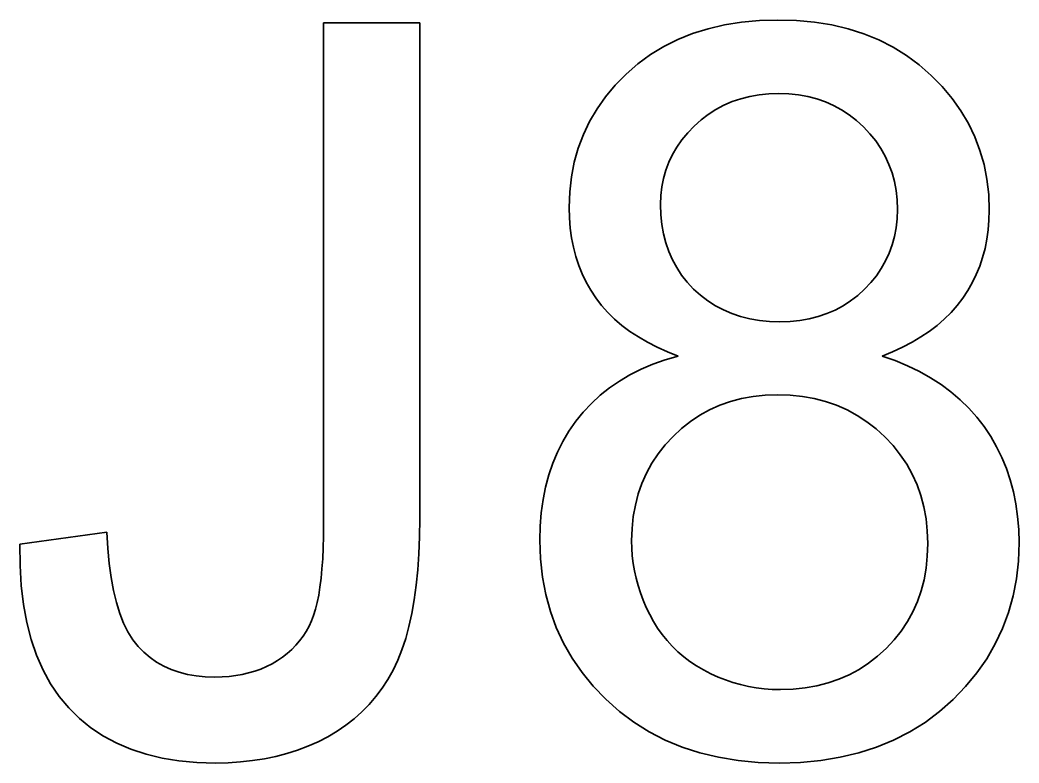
# Model space of a CAD drawing. Extents: x 23 to 417, y 3 to 294.
# Drawn here: x 140.858 to 143.262, y 143.856 to 145.643 of the extents above; entities that cross this region are included whole.
import ezdxf

# ---------------------------------------------------------------- set-up
doc = ezdxf.new("R2010")
doc.units = 0
doc.layers.get('0').update_dxf_attribs({"lineweight": 13})

# ---------------------------------------------------------------- blocks, each defined once
blk = doc.blocks.new('BLOCK3494')
at = {"color": 7, "lineweight": 35, "ltscale": 0.002079}
blk.add_line((44.5586, 40.1876), (44.6407, 40.2006), dxfattribs=at)
at = {"color": 7, "lineweight": 35, "ltscale": 0.002153}
blk.add_line((44.6407, 40.2006), (44.7264, 40.2084), dxfattribs=at)
at = {"color": 7, "lineweight": 35, "ltscale": 0.002236}
blk.add_line((44.7264, 40.2084), (44.8158, 40.211), dxfattribs=at)
at = {"color": 7, "lineweight": 35, "ltscale": 0.002248}
for p, q in [((44.8158, 40.211), (44.9057, 40.2083)), ((44.4406, 36.6861), (44.3551, 36.7137))]:
    blk.add_line(p, q, dxfattribs=at)
at = {"color": 7, "lineweight": 35, "ltscale": 0.002167}
blk.add_line((44.9057, 40.2083), (44.992, 40.2003), dxfattribs=at)
at = {"color": 7, "lineweight": 35, "ltscale": 0.002095}
for p, q in [((44.992, 40.2003), (45.0748, 40.187)), ((43.8731, 37.0725), (43.8254, 37.1415))]:
    blk.add_line(p, q, dxfattribs=at)
at = {"color": 7, "lineweight": 35, "ltscale": 0.060283}
blk.add_line((42.6289, 37.7853), (42.6289, 40.1966), dxfattribs=at)
at = {"color": 7, "lineweight": 35, "ltscale": 0.011579}
blk.add_line((42.6289, 40.1966), (43.0921, 40.1966), dxfattribs=at)
at = {"color": 7, "lineweight": 35, "ltscale": 0.059627}
blk.add_line((43.0921, 40.1966), (43.0921, 37.8116), dxfattribs=at)
at = {"color": 7, "lineweight": 35, "ltscale": 0.001961}
blk.add_line((44.4052, 40.1459), (44.4801, 40.1693), dxfattribs=at)
at = {"color": 7, "lineweight": 35, "ltscale": 0.002015}
blk.add_line((44.4801, 40.1693), (44.5586, 40.1876), dxfattribs=at)
at = {"color": 7, "lineweight": 35, "ltscale": 0.002032}
blk.add_line((45.0748, 40.187), (45.1539, 40.1684), dxfattribs=at)
at = {"color": 7, "lineweight": 35, "ltscale": 0.001982}
blk.add_line((45.1539, 40.1684), (45.2295, 40.1444), dxfattribs=at)
at = {"color": 7, "lineweight": 35, "ltscale": 0.00189}
blk.add_line((44.2663, 40.0835), (44.3339, 40.1173), dxfattribs=at)
at = {"color": 7, "lineweight": 35, "ltscale": 0.001919}
blk.add_line((44.3339, 40.1173), (44.4052, 40.1459), dxfattribs=at)
at = {"color": 7, "lineweight": 35, "ltscale": 0.001943}
blk.add_line((45.2295, 40.1444), (45.3014, 40.1151), dxfattribs=at)
at = {"color": 7, "lineweight": 35, "ltscale": 0.001917}
for p, q in [((45.3014, 40.1151), (45.3699, 40.0805)), ((45.4959, 39.9954), (45.5536, 39.9448))]:
    blk.add_line(p, q, dxfattribs=at)
at = {"color": 7, "lineweight": 35, "ltscale": 0.001874}
blk.add_line((44.2024, 40.0444), (44.2663, 40.0835), dxfattribs=at)
at = {"color": 7, "lineweight": 35, "ltscale": 0.001903}
for p, q in [((45.3699, 40.0805), (45.4347, 40.0406)), ((45.4347, 40.0406), (45.4959, 39.9954))]:
    blk.add_line(p, q, dxfattribs=at)
at = {"color": 7, "lineweight": 35, "ltscale": 0.001871}
blk.add_line((44.142, 40.0002), (44.2024, 40.0444), dxfattribs=at)
at = {"color": 7, "lineweight": 35, "ltscale": 0.001881}
for p, q in [((44.0853, 39.9507), (44.142, 40.0002)), ((43.8107, 39.3085), (43.8135, 39.3837))]:
    blk.add_line(p, q, dxfattribs=at)
at = {"color": 7, "lineweight": 35, "ltscale": 0.001864}
blk.add_line((44.0331, 39.8975), (44.0853, 39.9507), dxfattribs=at)
at = {"color": 7, "lineweight": 35, "ltscale": 0.0019}
blk.add_line((45.5536, 39.9448), (45.6066, 39.8904), dxfattribs=at)
at = {"color": 7, "lineweight": 35, "ltscale": 0.001817}
blk.add_line((43.9864, 39.8418), (44.0331, 39.8975), dxfattribs=at)
at = {"color": 7, "lineweight": 35, "ltscale": 0.001849}
blk.add_line((45.6066, 39.8904), (45.6541, 39.8337), dxfattribs=at)
at = {"color": 7, "lineweight": 35, "ltscale": 0.001781}
blk.add_line((43.9453, 39.7836), (43.9864, 39.8418), dxfattribs=at)
at = {"color": 7, "lineweight": 35, "ltscale": 0.001089}
for p, q in [((44.5956, 39.8182), (44.5556, 39.8009)), ((45.3111, 39.593), (45.2866, 39.629))]:
    blk.add_line(p, q, dxfattribs=at)
at = {"color": 7, "lineweight": 35, "ltscale": 0.0011}
blk.add_line((44.6373, 39.8324), (44.5956, 39.8182), dxfattribs=at)
at = {"color": 7, "lineweight": 35, "ltscale": 0.001117}
for p, q in [((44.6806, 39.8434), (44.6373, 39.8324)), ((45.3896, 39.2543), (45.3912, 39.299)), ((43.9668, 38.8385), (43.9396, 38.874))]:
    blk.add_line(p, q, dxfattribs=at)
at = {"color": 7, "lineweight": 35, "ltscale": 0.001142}
for p, q in [((44.7256, 39.8513), (44.6806, 39.8434)), ((43.843, 39.0734), (43.8314, 39.1175))]:
    blk.add_line(p, q, dxfattribs=at)
at = {"color": 7, "lineweight": 35, "ltscale": 0.001173}
blk.add_line((44.7723, 39.8561), (44.7256, 39.8513), dxfattribs=at)
at = {"color": 7, "lineweight": 35, "ltscale": 0.001209}
for p, q in [((44.8206, 39.8576), (44.7723, 39.8561)), ((45.5443, 38.7132), (45.5042, 38.6862))]:
    blk.add_line(p, q, dxfattribs=at)
at = {"color": 7, "lineweight": 35, "ltscale": 0.001199}
blk.add_line((44.8685, 39.856), (44.8206, 39.8576), dxfattribs=at)
at = {"color": 7, "lineweight": 35, "ltscale": 0.001164}
for p, q in [((44.9148, 39.8512), (44.8685, 39.856)), ((45.3912, 39.299), (45.3896, 39.3455))]:
    blk.add_line(p, q, dxfattribs=at)
at = {"color": 7, "lineweight": 35, "ltscale": 0.001136}
blk.add_line((44.9595, 39.8431), (44.9148, 39.8512), dxfattribs=at)
at = {"color": 7, "lineweight": 35, "ltscale": 0.001114}
for p, q in [((45.0026, 39.8319), (44.9595, 39.8431)), ((44.4124, 39.7001), (44.3815, 39.6679)), ((43.8739, 38.9893), (43.8571, 39.0306))]:
    blk.add_line(p, q, dxfattribs=at)
at = {"color": 7, "lineweight": 35, "ltscale": 0.001099}
for p, q in [((45.0441, 39.8173), (45.0026, 39.8319)), ((45.1591, 39.7545), (45.1224, 39.7787)), ((45.2324, 38.9158), (45.2626, 38.9478)), ((45.7294, 38.9095), (45.7052, 38.8728)), ((44.4429, 38.887), (44.4778, 38.8603))]:
    blk.add_line(p, q, dxfattribs=at)
at = {"color": 7, "lineweight": 35, "ltscale": 0.001092}
for p, q in [((45.084, 39.7996), (45.0441, 39.8173)), ((45.1224, 39.7787), (45.084, 39.7996))]:
    blk.add_line(p, q, dxfattribs=at)
at = {"color": 7, "lineweight": 35, "ltscale": 0.00181}
for p, q in [((45.6541, 39.8337), (45.696, 39.7746)), ((41.403, 36.902), (41.3566, 36.9576))]:
    blk.add_line(p, q, dxfattribs=at)
at = {"color": 7, "lineweight": 35, "ltscale": 0.001758}
blk.add_line((43.9096, 39.7231), (43.9453, 39.7836), dxfattribs=at)
at = {"color": 7, "lineweight": 35, "ltscale": 0.00109}
blk.add_line((44.5173, 39.7804), (44.4806, 39.7568), dxfattribs=at)
at = {"color": 7, "lineweight": 35, "ltscale": 0.001087}
blk.add_line((44.5556, 39.8009), (44.5173, 39.7804), dxfattribs=at)
at = {"color": 7, "lineweight": 35, "ltscale": 0.001782}
blk.add_line((45.696, 39.7746), (45.7323, 39.7133), dxfattribs=at)
at = {"color": 7, "lineweight": 35, "ltscale": 0.001747}
blk.add_line((43.8794, 39.6601), (43.9096, 39.7231), dxfattribs=at)
at = {"color": 7, "lineweight": 35, "ltscale": 0.001119}
for p, q in [((44.4457, 39.73), (44.4124, 39.7001)), ((44.9663, 38.7735), (45.0097, 38.7844))]:
    blk.add_line(p, q, dxfattribs=at)
at = {"color": 7, "lineweight": 35, "ltscale": 0.001102}
blk.add_line((44.4806, 39.7568), (44.4457, 39.73), dxfattribs=at)
at = {"color": 7, "lineweight": 35, "ltscale": 0.001113}
for p, q in [((45.1942, 39.7271), (45.1591, 39.7545)), ((45.8124, 39.1119), (45.801, 39.0689)), ((44.41, 38.917), (44.4429, 38.887))]:
    blk.add_line(p, q, dxfattribs=at)
at = {"color": 7, "lineweight": 35, "ltscale": 0.001135}
blk.add_line((45.2277, 39.6965), (45.1942, 39.7271), dxfattribs=at)
at = {"color": 7, "lineweight": 35, "ltscale": 0.001133}
for p, q in [((45.2588, 39.6635), (45.2277, 39.6965)), ((45.6488, 38.804), (45.6166, 38.7721))]:
    blk.add_line(p, q, dxfattribs=at)
at = {"color": 7, "lineweight": 35, "ltscale": 0.001767}
for p, q in [((45.7323, 39.7133), (45.7631, 39.6496)), ((43.0751, 37.4919), (43.0655, 37.4218))]:
    blk.add_line(p, q, dxfattribs=at)
at = {"color": 7, "lineweight": 35, "ltscale": 0.001749}
blk.add_line((43.8547, 39.5946), (43.8794, 39.6601), dxfattribs=at)
at = {"color": 7, "lineweight": 35, "ltscale": 0.001058}
blk.add_line((44.3539, 39.6345), (44.3296, 39.5999), dxfattribs=at)
at = {"color": 7, "lineweight": 35, "ltscale": 0.001083}
for p, q in [((44.3815, 39.6679), (44.3539, 39.6345)), ((44.3284, 39.0197), (44.3524, 38.9836))]:
    blk.add_line(p, q, dxfattribs=at)
at = {"color": 7, "lineweight": 35, "ltscale": 0.001108}
for p, q in [((45.2866, 39.629), (45.2588, 39.6635)), ((43.8932, 38.9494), (43.8739, 38.9893)), ((45.7052, 38.8728), (45.6783, 38.8376))]:
    blk.add_line(p, q, dxfattribs=at)
at = {"color": 7, "lineweight": 35, "ltscale": 0.001765}
blk.add_line((45.7631, 39.6496), (45.7882, 39.5837), dxfattribs=at)
at = {"color": 7, "lineweight": 35, "ltscale": 0.001764}
blk.add_line((43.8354, 39.5268), (43.8547, 39.5946), dxfattribs=at)
at = {"color": 7, "lineweight": 35, "ltscale": 0.00104}
blk.add_line((44.3296, 39.5999), (44.3085, 39.5641), dxfattribs=at)
at = {"color": 7, "lineweight": 35, "ltscale": 0.001078}
for p, q in [((45.3323, 39.5555), (45.3111, 39.593)), ((45.0911, 38.8157), (45.1291, 38.836))]:
    blk.add_line(p, q, dxfattribs=at)
at = {"color": 7, "lineweight": 35, "ltscale": 0.001776}
blk.add_line((45.7882, 39.5837), (45.8077, 39.5154), dxfattribs=at)
at = {"color": 7, "lineweight": 35, "ltscale": 0.001791}
blk.add_line((43.8217, 39.4564), (43.8354, 39.5268), dxfattribs=at)
at = {"color": 7, "lineweight": 35, "ltscale": 0.001026}
blk.add_line((44.2906, 39.527), (44.276, 39.4886), dxfattribs=at)
at = {"color": 7, "lineweight": 35, "ltscale": 0.001029}
blk.add_line((44.3085, 39.5641), (44.2906, 39.527), dxfattribs=at)
at = {"color": 7, "lineweight": 35, "ltscale": 0.001073}
for p, q in [((45.3503, 39.5165), (45.3323, 39.5555)), ((45.2626, 38.9478), (45.2896, 38.9811))]:
    blk.add_line(p, q, dxfattribs=at)
at = {"color": 7, "lineweight": 35, "ltscale": 0.00103}
blk.add_line((44.276, 39.4886), (44.2646, 39.449), dxfattribs=at)
at = {"color": 7, "lineweight": 35, "ltscale": 0.001077}
blk.add_line((45.365, 39.476), (45.3503, 39.5165), dxfattribs=at)
at = {"color": 7, "lineweight": 35, "ltscale": 0.001799}
blk.add_line((45.8077, 39.5154), (45.8217, 39.4448), dxfattribs=at)
at = {"color": 7, "lineweight": 35, "ltscale": 0.00183}
blk.add_line((43.8135, 39.3837), (43.8217, 39.4564), dxfattribs=at)
at = {"color": 7, "lineweight": 35, "ltscale": 0.001041}
blk.add_line((44.2646, 39.449), (44.2565, 39.4082), dxfattribs=at)
at = {"color": 7, "lineweight": 35, "ltscale": 0.001088}
for p, q in [((45.3765, 39.434), (45.365, 39.476)), ((45.3849, 39.2111), (45.3896, 39.2543)), ((45.1654, 38.8595), (45.1998, 38.8861))]:
    blk.add_line(p, q, dxfattribs=at)
at = {"color": 7, "lineweight": 35, "ltscale": 0.001107}
blk.add_line((45.3847, 39.3905), (45.3765, 39.434), dxfattribs=at)
at = {"color": 7, "lineweight": 35, "ltscale": 0.001835}
blk.add_line((45.8217, 39.4448), (45.8301, 39.3718), dxfattribs=at)
at = {"color": 7, "lineweight": 35, "ltscale": 0.001059}
blk.add_line((44.2565, 39.4082), (44.2516, 39.3662), dxfattribs=at)
at = {"color": 7, "lineweight": 35, "ltscale": 0.001132}
blk.add_line((45.3896, 39.3455), (45.3847, 39.3905), dxfattribs=at)
at = {"color": 7, "lineweight": 35, "ltscale": 0.001084}
for p, q in [((44.2516, 39.3662), (44.25, 39.3228)), ((45.0513, 38.7985), (45.0911, 38.8157))]:
    blk.add_line(p, q, dxfattribs=at)
at = {"color": 7, "lineweight": 35, "ltscale": 0.001882}
blk.add_line((45.8301, 39.3718), (45.8329, 39.2966), dxfattribs=at)
at = {"color": 7, "lineweight": 35, "ltscale": 0.001248}
blk.add_line((43.812, 39.2586), (43.8107, 39.3085), dxfattribs=at)
at = {"color": 7, "lineweight": 35, "ltscale": 0.001219}
blk.add_line((44.25, 39.3228), (44.2516, 39.2741), dxfattribs=at)
at = {"color": 7, "lineweight": 35, "ltscale": 0.001202}
blk.add_line((45.8329, 39.2966), (45.8316, 39.2485), dxfattribs=at)
at = {"color": 7, "lineweight": 35, "ltscale": 0.001216}
blk.add_line((43.8159, 39.2102), (43.812, 39.2586), dxfattribs=at)
at = {"color": 7, "lineweight": 35, "ltscale": 0.00118}
for p, q in [((44.2516, 39.2741), (44.2564, 39.2272)), ((44.8742, 38.761), (44.9211, 38.7657))]:
    blk.add_line(p, q, dxfattribs=at)
at = {"color": 7, "lineweight": 35, "ltscale": 0.001174}
blk.add_line((45.8316, 39.2485), (45.8278, 39.2017), dxfattribs=at)
at = {"color": 7, "lineweight": 35, "ltscale": 0.001187}
blk.add_line((43.8223, 39.1631), (43.8159, 39.2102), dxfattribs=at)
at = {"color": 7, "lineweight": 35, "ltscale": 0.001146}
for p, q in [((44.2564, 39.2272), (44.2644, 39.182)), ((44.0295, 38.7727), (43.9968, 38.8048)), ((44.9211, 38.7657), (44.9663, 38.7735))]:
    blk.add_line(p, q, dxfattribs=at)
at = {"color": 7, "lineweight": 35, "ltscale": 0.001065}
blk.add_line((45.3769, 39.1692), (45.3849, 39.2111), dxfattribs=at)
at = {"color": 7, "lineweight": 35, "ltscale": 0.00115}
blk.add_line((45.8278, 39.2017), (45.8214, 39.1562), dxfattribs=at)
at = {"color": 7, "lineweight": 35, "ltscale": 0.001162}
blk.add_line((43.8314, 39.1175), (43.8223, 39.1631), dxfattribs=at)
at = {"color": 7, "lineweight": 35, "ltscale": 0.001118}
for p, q in [((44.2644, 39.182), (44.2756, 39.1387)), ((45.6783, 38.8376), (45.6488, 38.804))]:
    blk.add_line(p, q, dxfattribs=at)
at = {"color": 7, "lineweight": 35, "ltscale": 0.001048}
blk.add_line((45.3658, 39.1288), (45.3769, 39.1692), dxfattribs=at)
at = {"color": 7, "lineweight": 35, "ltscale": 0.001129}
for p, q in [((45.8214, 39.1562), (45.8124, 39.1119)), ((43.9968, 38.8048), (43.9668, 38.8385))]:
    blk.add_line(p, q, dxfattribs=at)
at = {"color": 7, "lineweight": 35, "ltscale": 0.001098}
for p, q in [((44.2756, 39.1387), (44.29, 39.0972)), ((45.0097, 38.7844), (45.0513, 38.7985))]:
    blk.add_line(p, q, dxfattribs=at)
at = {"color": 7, "lineweight": 35, "ltscale": 0.001085}
blk.add_line((44.29, 39.0972), (44.3076, 39.0576), dxfattribs=at)
at = {"color": 7, "lineweight": 35, "ltscale": 0.001039}
blk.add_line((45.3515, 39.0898), (45.3658, 39.1288), dxfattribs=at)
at = {"color": 7, "lineweight": 35, "ltscale": 0.001126}
blk.add_line((43.8571, 39.0306), (43.843, 39.0734), dxfattribs=at)
at = {"color": 7, "lineweight": 35, "ltscale": 0.00108}
blk.add_line((44.3076, 39.0576), (44.3284, 39.0197), dxfattribs=at)
at = {"color": 7, "lineweight": 35, "ltscale": 0.001042}
blk.add_line((45.3134, 39.0159), (45.3341, 39.0522), dxfattribs=at)
at = {"color": 7, "lineweight": 35, "ltscale": 0.001037}
blk.add_line((45.3341, 39.0522), (45.3515, 39.0898), dxfattribs=at)
at = {"color": 7, "lineweight": 35, "ltscale": 0.001101}
blk.add_line((45.801, 39.0689), (45.7869, 39.0271), dxfattribs=at)
at = {"color": 7, "lineweight": 35, "ltscale": 0.001054}
blk.add_line((45.2896, 38.9811), (45.3134, 39.0159), dxfattribs=at)
at = {"color": 7, "lineweight": 35, "ltscale": 0.001094}
for p, q in [((45.7869, 39.0271), (45.7703, 38.9867)), ((44.5145, 38.8366), (44.5532, 38.8161))]:
    blk.add_line(p, q, dxfattribs=at)
at = {"color": 7, "lineweight": 35, "ltscale": 0.001106}
blk.add_line((43.9152, 38.911), (43.8932, 38.9494), dxfattribs=at)
at = {"color": 7, "lineweight": 35, "ltscale": 0.001093}
for p, q in [((44.3524, 38.9836), (44.3796, 38.9494)), ((45.7511, 38.9474), (45.7294, 38.9095)), ((44.4778, 38.8603), (44.5145, 38.8366))]:
    blk.add_line(p, q, dxfattribs=at)
at = {"color": 7, "lineweight": 35, "ltscale": 0.001111}
blk.add_line((44.3796, 38.9494), (44.41, 38.917), dxfattribs=at)
at = {"color": 7, "lineweight": 35, "ltscale": 0.001091}
blk.add_line((45.7703, 38.9867), (45.7511, 38.9474), dxfattribs=at)
at = {"color": 7, "lineweight": 35, "ltscale": 0.001109}
blk.add_line((43.9396, 38.874), (43.9152, 38.911), dxfattribs=at)
at = {"color": 7, "lineweight": 35, "ltscale": 0.001104}
blk.add_line((45.1998, 38.8861), (45.2324, 38.9158), dxfattribs=at)
at = {"color": 7, "lineweight": 35, "ltscale": 0.001079}
blk.add_line((45.1291, 38.836), (45.1654, 38.8595), dxfattribs=at)
at = {"color": 7, "lineweight": 35, "ltscale": 0.001103}
blk.add_line((44.5532, 38.8161), (44.5938, 38.7988), dxfattribs=at)
at = {"color": 7, "lineweight": 35, "ltscale": 0.001169}
blk.add_line((44.0649, 38.7422), (44.0295, 38.7727), dxfattribs=at)
at = {"color": 7, "lineweight": 35, "ltscale": 0.00112}
blk.add_line((44.5938, 38.7988), (44.6363, 38.7846), dxfattribs=at)
at = {"color": 7, "lineweight": 35, "ltscale": 0.001144}
blk.add_line((44.6363, 38.7846), (44.6807, 38.7736), dxfattribs=at)
at = {"color": 7, "lineweight": 35, "ltscale": 0.001175}
blk.add_line((44.6807, 38.7736), (44.727, 38.7657), dxfattribs=at)
at = {"color": 7, "lineweight": 35, "ltscale": 0.001211}
blk.add_line((44.727, 38.7657), (44.7752, 38.761), dxfattribs=at)
at = {"color": 7, "lineweight": 35, "ltscale": 0.001254}
blk.add_line((44.7752, 38.761), (44.8254, 38.7594), dxfattribs=at)
at = {"color": 7, "lineweight": 35, "ltscale": 0.00122}
blk.add_line((44.8254, 38.7594), (44.8742, 38.761), dxfattribs=at)
at = {"color": 7, "lineweight": 35, "ltscale": 0.001154}
blk.add_line((45.6166, 38.7721), (45.5818, 38.7418), dxfattribs=at)
at = {"color": 7, "lineweight": 35, "ltscale": 0.001197}
blk.add_line((44.1032, 38.7134), (44.0649, 38.7422), dxfattribs=at)
at = {"color": 7, "lineweight": 35, "ltscale": 0.001229}
blk.add_line((44.1442, 38.6864), (44.1032, 38.7134), dxfattribs=at)
at = {"color": 7, "lineweight": 35, "ltscale": 0.001179}
blk.add_line((45.5818, 38.7418), (45.5443, 38.7132), dxfattribs=at)
at = {"color": 7, "lineweight": 35, "ltscale": 0.001266}
blk.add_line((44.188, 38.6609), (44.1442, 38.6864), dxfattribs=at)
at = {"color": 7, "lineweight": 35, "ltscale": 0.001307}
blk.add_line((44.2345, 38.6372), (44.188, 38.6609), dxfattribs=at)
at = {"color": 7, "lineweight": 35, "ltscale": 0.001281}
blk.add_line((45.4614, 38.6608), (45.416, 38.6371), dxfattribs=at)
at = {"color": 7, "lineweight": 35, "ltscale": 0.001243}
blk.add_line((45.5042, 38.6862), (45.4614, 38.6608), dxfattribs=at)
at = {"color": 7, "lineweight": 35, "ltscale": 0.001351}
blk.add_line((44.2839, 38.6151), (44.2345, 38.6372), dxfattribs=at)
at = {"color": 7, "lineweight": 35, "ltscale": 0.001399}
blk.add_line((44.336, 38.5947), (44.2839, 38.6151), dxfattribs=at)
at = {"color": 7, "lineweight": 35, "ltscale": 0.001367}
blk.add_line((45.3679, 38.6151), (45.3172, 38.5947), dxfattribs=at)
at = {"color": 7, "lineweight": 35, "ltscale": 0.001322}
blk.add_line((45.416, 38.6371), (45.3679, 38.6151), dxfattribs=at)
at = {"color": 7, "lineweight": 35, "ltscale": 0.00158}
blk.add_line((44.2139, 38.5554), (44.2734, 38.5765), dxfattribs=at)
at = {"color": 7, "lineweight": 35, "ltscale": 0.001628}
blk.add_line((44.2734, 38.5765), (44.336, 38.5947), dxfattribs=at)
at = {"color": 7, "lineweight": 35, "ltscale": 0.001669}
blk.add_line((45.3172, 38.5947), (45.3801, 38.5724), dxfattribs=at)
at = {"color": 7, "lineweight": 35, "ltscale": 0.00162}
blk.add_line((45.3801, 38.5724), (45.44, 38.5475), dxfattribs=at)
at = {"color": 7, "lineweight": 35, "ltscale": 0.001502}
for p, q in [((44.1035, 38.5043), (44.1572, 38.5313)), ((45.5348, 37.6322), (45.5368, 37.6922))]:
    blk.add_line(p, q, dxfattribs=at)
at = {"color": 7, "lineweight": 35, "ltscale": 0.001538}
for p, q in [((44.1572, 38.5313), (44.2139, 38.5554)), ((45.4967, 38.52), (45.5504, 38.49))]:
    blk.add_line(p, q, dxfattribs=at)
at = {"color": 7, "lineweight": 35, "ltscale": 0.001576}
blk.add_line((45.44, 38.5475), (45.4967, 38.52), dxfattribs=at)
at = {"color": 7, "lineweight": 35, "ltscale": 0.001451}
blk.add_line((44.0049, 38.4415), (44.0527, 38.4744), dxfattribs=at)
at = {"color": 7, "lineweight": 35, "ltscale": 0.001474}
blk.add_line((44.0527, 38.4744), (44.1035, 38.5043), dxfattribs=at)
at = {"color": 7, "lineweight": 35, "ltscale": 0.001505}
blk.add_line((45.5504, 38.49), (45.601, 38.4574), dxfattribs=at)
at = {"color": 7, "lineweight": 35, "ltscale": 0.001436}
for p, q in [((43.96, 38.4057), (44.0049, 38.4415)), ((45.8078, 38.2557), (45.8398, 38.2079))]:
    blk.add_line(p, q, dxfattribs=at)
at = {"color": 7, "lineweight": 35, "ltscale": 0.001478}
blk.add_line((45.601, 38.4574), (45.6485, 38.4222), dxfattribs=at)
at = {"color": 7, "lineweight": 35, "ltscale": 0.001458}
blk.add_line((45.6485, 38.4222), (45.693, 38.3844), dxfattribs=at)
at = {"color": 7, "lineweight": 35, "ltscale": 0.001428}
for p, q in [((43.9181, 38.367), (43.96, 38.4057)), ((43.0241, 37.2355), (43.006, 37.1814))]:
    blk.add_line(p, q, dxfattribs=at)
at = {"color": 7, "lineweight": 35, "ltscale": 0.00136}
blk.add_line((44.5875, 38.3764), (44.5362, 38.3583), dxfattribs=at)
at = {"color": 7, "lineweight": 35, "ltscale": 0.00138}
blk.add_line((44.6409, 38.3904), (44.5875, 38.3764), dxfattribs=at)
at = {"color": 7, "lineweight": 35, "ltscale": 0.001409}
blk.add_line((44.6963, 38.4004), (44.6409, 38.3904), dxfattribs=at)
at = {"color": 7, "lineweight": 35, "ltscale": 0.001446}
blk.add_line((44.7539, 38.4064), (44.6963, 38.4004), dxfattribs=at)
at = {"color": 7, "lineweight": 35, "ltscale": 0.001491}
blk.add_line((44.8135, 38.4084), (44.7539, 38.4064), dxfattribs=at)
at = {"color": 7, "lineweight": 35, "ltscale": 0.001527}
blk.add_line((44.8745, 38.4064), (44.8135, 38.4084), dxfattribs=at)
at = {"color": 7, "lineweight": 35, "ltscale": 0.001482}
blk.add_line((44.9335, 38.4003), (44.8745, 38.4064), dxfattribs=at)
at = {"color": 7, "lineweight": 35, "ltscale": 0.001444}
blk.add_line((44.9903, 38.3902), (44.9335, 38.4003), dxfattribs=at)
at = {"color": 7, "lineweight": 35, "ltscale": 0.001416}
for p, q in [((45.0451, 38.376), (44.9903, 38.3902)), ((45.5188, 37.5185), (45.5288, 37.5743))]:
    blk.add_line(p, q, dxfattribs=at)
at = {"color": 7, "lineweight": 35, "ltscale": 0.001395}
for p, q in [((45.0978, 38.3577), (45.0451, 38.376)), ((45.2951, 37.1508), (45.3363, 37.1885))]:
    blk.add_line(p, q, dxfattribs=at)
at = {"color": 7, "lineweight": 35, "ltscale": 0.001445}
for p, q in [((45.693, 38.3844), (45.7343, 38.3441)), ((43.7547, 38.1325), (43.7806, 38.1841))]:
    blk.add_line(p, q, dxfattribs=at)
at = {"color": 7, "lineweight": 35, "ltscale": 0.001434}
blk.add_line((43.843, 38.2807), (43.879, 38.3253), dxfattribs=at)
at = {"color": 7, "lineweight": 35, "ltscale": 0.001427}
for p, q in [((43.879, 38.3253), (43.9181, 38.367)), ((44.9467, 36.9982), (45.0029, 37.0081))]:
    blk.add_line(p, q, dxfattribs=at)
at = {"color": 7, "lineweight": 35, "ltscale": 0.001347}
for p, q in [((44.487, 38.3363), (44.4398, 38.3102)), ((45.4386, 37.317), (45.4647, 37.3642))]:
    blk.add_line(p, q, dxfattribs=at)
at = {"color": 7, "lineweight": 35, "ltscale": 0.001348}
blk.add_line((44.5362, 38.3583), (44.487, 38.3363), dxfattribs=at)
at = {"color": 7, "lineweight": 35, "ltscale": 0.001384}
blk.add_line((45.1485, 38.3354), (45.0978, 38.3577), dxfattribs=at)
at = {"color": 7, "lineweight": 35, "ltscale": 0.001382}
for p, q in [((45.1971, 38.309), (45.1485, 38.3354)), ((42.627, 37.6715), (42.6285, 37.7268))]:
    blk.add_line(p, q, dxfattribs=at)
at = {"color": 7, "lineweight": 35, "ltscale": 0.001438}
for p, q in [((45.7343, 38.3441), (45.7726, 38.3012)), ((43.8101, 38.2335), (43.843, 38.2807)), ((45.7726, 38.3012), (45.8078, 38.2557)), ((43.7806, 38.1841), (43.8101, 38.2335))]:
    blk.add_line(p, q, dxfattribs=at)
at = {"color": 7, "lineweight": 35, "ltscale": 0.001372}
for p, q in [((44.3948, 38.2801), (44.3518, 38.246)), ((45.2518, 37.1171), (45.2951, 37.1508))]:
    blk.add_line(p, q, dxfattribs=at)
at = {"color": 7, "lineweight": 35, "ltscale": 0.001354}
for p, q in [((44.4398, 38.3102), (44.3948, 38.2801)), ((45.1587, 37.0616), (45.2063, 37.0874))]:
    blk.add_line(p, q, dxfattribs=at)
at = {"color": 7, "lineweight": 35, "ltscale": 0.001389}
blk.add_line((45.2436, 38.2786), (45.1971, 38.309), dxfattribs=at)
at = {"color": 7, "lineweight": 35, "ltscale": 0.001406}
blk.add_line((45.288, 38.2441), (45.2436, 38.2786), dxfattribs=at)
at = {"color": 7, "lineweight": 35, "ltscale": 0.001398}
blk.add_line((44.3518, 38.246), (44.3109, 38.2079), dxfattribs=at)
at = {"color": 7, "lineweight": 35, "ltscale": 0.001432}
blk.add_line((45.3303, 38.2055), (45.288, 38.2441), dxfattribs=at)
at = {"color": 7, "lineweight": 35, "ltscale": 0.001397}
blk.add_line((44.3109, 38.2079), (44.273, 38.1668), dxfattribs=at)
at = {"color": 7, "lineweight": 35, "ltscale": 0.001431}
blk.add_line((45.3696, 38.1639), (45.3303, 38.2055), dxfattribs=at)
at = {"color": 7, "lineweight": 35, "ltscale": 0.00143}
for p, q in [((45.8398, 38.2079), (45.8684, 38.1584)), ((45.8684, 38.1584), (45.8937, 38.1071))]:
    blk.add_line(p, q, dxfattribs=at)
at = {"color": 7, "lineweight": 35, "ltscale": 0.001459}
blk.add_line((43.7322, 38.0786), (43.7547, 38.1325), dxfattribs=at)
at = {"color": 7, "lineweight": 35, "ltscale": 0.001371}
for p, q in [((44.273, 38.1668), (44.2391, 38.1237)), ((41.6316, 37.4093), (41.6478, 37.3569))]:
    blk.add_line(p, q, dxfattribs=at)
at = {"color": 7, "lineweight": 35, "ltscale": 0.001403}
blk.add_line((45.4047, 38.1201), (45.3696, 38.1639), dxfattribs=at)
at = {"color": 7, "lineweight": 35, "ltscale": 0.001353}
for p, q in [((44.2391, 38.1237), (44.2092, 38.0786)), ((45.4085, 37.272), (45.4386, 37.317)), ((43.006, 37.1814), (42.9859, 37.1312))]:
    blk.add_line(p, q, dxfattribs=at)
at = {"color": 7, "lineweight": 35, "ltscale": 0.001386}
blk.add_line((45.4357, 38.0741), (45.4047, 38.1201), dxfattribs=at)
at = {"color": 7, "lineweight": 35, "ltscale": 0.001437}
for p, q in [((45.8937, 38.1071), (45.9156, 38.054)), ((44.1195, 37.8229), (44.1135, 37.7657))]:
    blk.add_line(p, q, dxfattribs=at)
at = {"color": 7, "lineweight": 35, "ltscale": 0.00148}
for p, q in [((43.7131, 38.0226), (43.7322, 38.0786)), ((44.1135, 37.7657), (44.1115, 37.7065))]:
    blk.add_line(p, q, dxfattribs=at)
at = {"color": 7, "lineweight": 35, "ltscale": 0.001344}
blk.add_line((44.2092, 38.0786), (44.1833, 38.0314), dxfattribs=at)
at = {"color": 7, "lineweight": 35, "ltscale": 0.001377}
for p, q in [((45.4625, 38.026), (45.4357, 38.0741)), ((42.4521, 36.6825), (42.3988, 36.6686))]:
    blk.add_line(p, q, dxfattribs=at)
at = {"color": 7, "lineweight": 35, "ltscale": 0.00145}
blk.add_line((45.9156, 38.054), (45.9341, 37.999), dxfattribs=at)
at = {"color": 7, "lineweight": 35, "ltscale": 0.001508}
blk.add_line((43.6975, 37.9643), (43.7131, 38.0226), dxfattribs=at)
at = {"color": 7, "lineweight": 35, "ltscale": 0.001345}
blk.add_line((44.1833, 38.0314), (44.1614, 37.9823), dxfattribs=at)
at = {"color": 7, "lineweight": 35, "ltscale": 0.001379}
blk.add_line((45.4852, 37.9757), (45.4625, 38.026), dxfattribs=at)
at = {"color": 7, "lineweight": 35, "ltscale": 0.001469}
blk.add_line((45.9341, 37.999), (45.9492, 37.9422), dxfattribs=at)
at = {"color": 7, "lineweight": 35, "ltscale": 0.001543}
blk.add_line((43.6854, 37.9038), (43.6975, 37.9643), dxfattribs=at)
at = {"color": 7, "lineweight": 35, "ltscale": 0.001355}
blk.add_line((44.1614, 37.9823), (44.1434, 37.9312), dxfattribs=at)
at = {"color": 7, "lineweight": 35, "ltscale": 0.00139}
blk.add_line((45.5038, 37.9233), (45.4852, 37.9757), dxfattribs=at)
at = {"color": 7, "lineweight": 35, "ltscale": 0.001494}
blk.add_line((45.9492, 37.9422), (45.961, 37.8836), dxfattribs=at)
at = {"color": 7, "lineweight": 35, "ltscale": 0.001583}
blk.add_line((43.6768, 37.8411), (43.6854, 37.9038), dxfattribs=at)
at = {"color": 7, "lineweight": 35, "ltscale": 0.001374}
blk.add_line((44.1434, 37.9312), (44.1295, 37.878), dxfattribs=at)
at = {"color": 7, "lineweight": 35, "ltscale": 0.001411}
blk.add_line((45.5183, 37.8688), (45.5038, 37.9233), dxfattribs=at)
at = {"color": 7, "lineweight": 35, "ltscale": 0.001401}
for p, q in [((44.1295, 37.878), (44.1195, 37.8229)), ((42.3988, 36.6686), (42.344, 36.6572))]:
    blk.add_line(p, q, dxfattribs=at)
at = {"color": 7, "lineweight": 35, "ltscale": 0.001441}
blk.add_line((45.5286, 37.8121), (45.5183, 37.8688), dxfattribs=at)
at = {"color": 7, "lineweight": 35, "ltscale": 0.001525}
blk.add_line((45.961, 37.8836), (45.9694, 37.8232), dxfattribs=at)
at = {"color": 7, "lineweight": 35, "ltscale": 0.002147}
blk.add_line((43.0921, 37.8116), (43.091, 37.7257), dxfattribs=at)
at = {"color": 7, "lineweight": 35, "ltscale": 0.001629}
blk.add_line((43.6716, 37.7761), (43.6768, 37.8411), dxfattribs=at)
at = {"color": 7, "lineweight": 35, "ltscale": 0.001479}
blk.add_line((45.5348, 37.7532), (45.5286, 37.8121), dxfattribs=at)
at = {"color": 7, "lineweight": 35, "ltscale": 0.001561}
blk.add_line((45.9694, 37.8232), (45.9745, 37.761), dxfattribs=at)
at = {"color": 7, "lineweight": 35, "ltscale": 0.010543}
blk.add_line((41.1678, 37.6898), (41.5856, 37.7471), dxfattribs=at)
at = {"color": 7, "lineweight": 35, "ltscale": 0.001945}
blk.add_line((41.5856, 37.7471), (41.5901, 37.6694), dxfattribs=at)
at = {"color": 7, "lineweight": 35, "ltscale": 0.001463}
blk.add_line((42.6285, 37.7268), (42.6289, 37.7853), dxfattribs=at)
at = {"color": 7, "lineweight": 35, "ltscale": 0.00168}
blk.add_line((43.6699, 37.7089), (43.6716, 37.7761), dxfattribs=at)
at = {"color": 7, "lineweight": 35, "ltscale": 0.001526}
blk.add_line((45.5368, 37.6922), (45.5348, 37.7532), dxfattribs=at)
at = {"color": 7, "lineweight": 35, "ltscale": 0.001601}
blk.add_line((45.9745, 37.761), (45.9761, 37.697), dxfattribs=at)
at = {"color": 7, "lineweight": 35, "ltscale": 0.002049}
blk.add_line((43.091, 37.7257), (43.0879, 37.6438), dxfattribs=at)
at = {"color": 7, "lineweight": 35, "ltscale": 0.002255}
blk.add_line((43.673, 37.6188), (43.6699, 37.7089), dxfattribs=at)
at = {"color": 7, "lineweight": 35, "ltscale": 0.000916358}
blk.add_line((44.1115, 37.7065), (44.1124, 37.6699), dxfattribs=at)
at = {"color": 7, "lineweight": 35, "ltscale": 0.00255}
blk.add_line((41.1685, 37.5878), (41.1678, 37.6898), dxfattribs=at)
at = {"color": 7, "lineweight": 35, "ltscale": 0.001824}
blk.add_line((41.5901, 37.6694), (41.597, 37.5968), dxfattribs=at)
at = {"color": 7, "lineweight": 35, "ltscale": 0.001301}
blk.add_line((42.6246, 37.6196), (42.627, 37.6715), dxfattribs=at)
at = {"color": 7, "lineweight": 35, "ltscale": 0.000912538}
blk.add_line((44.1124, 37.6699), (44.115, 37.6335), dxfattribs=at)
at = {"color": 7, "lineweight": 35, "ltscale": 0.00221}
blk.add_line((45.9761, 37.697), (45.973, 37.6087), dxfattribs=at)
at = {"color": 7, "lineweight": 35, "ltscale": 0.001221}
blk.add_line((42.6213, 37.5708), (42.6246, 37.6196), dxfattribs=at)
at = {"color": 7, "lineweight": 35, "ltscale": 0.001953}
blk.add_line((43.0879, 37.6438), (43.0825, 37.5659), dxfattribs=at)
at = {"color": 7, "lineweight": 35, "ltscale": 0.002191}
blk.add_line((43.6826, 37.5316), (43.673, 37.6188), dxfattribs=at)
at = {"color": 7, "lineweight": 35, "ltscale": 0.000910785}
blk.add_line((44.115, 37.6335), (44.1194, 37.5973), dxfattribs=at)
at = {"color": 7, "lineweight": 35, "ltscale": 0.001455}
blk.add_line((45.5288, 37.5743), (45.5348, 37.6322), dxfattribs=at)
at = {"color": 7, "lineweight": 35, "ltscale": 0.00215}
blk.add_line((45.973, 37.6087), (45.9634, 37.5232), dxfattribs=at)
at = {"color": 7, "lineweight": 35, "ltscale": 0.002425}
blk.add_line((41.1742, 37.491), (41.1685, 37.5878), dxfattribs=at)
at = {"color": 7, "lineweight": 35, "ltscale": 0.001705}
blk.add_line((41.597, 37.5968), (41.6062, 37.5292), dxfattribs=at)
at = {"color": 7, "lineweight": 35, "ltscale": 0.001141}
blk.add_line((42.617, 37.5254), (42.6213, 37.5708), dxfattribs=at)
at = {"color": 7, "lineweight": 35, "ltscale": 0.001859}
for p, q in [((43.0825, 37.5659), (43.0751, 37.4919)), ((41.7017, 36.7032), (41.6333, 36.7324))]:
    blk.add_line(p, q, dxfattribs=at)
at = {"color": 7, "lineweight": 35, "ltscale": 0.000911243}
blk.add_line((44.1194, 37.5973), (44.1255, 37.5614), dxfattribs=at)
at = {"color": 7, "lineweight": 35, "ltscale": 0.00091354}
blk.add_line((44.1255, 37.5614), (44.1333, 37.5257), dxfattribs=at)
at = {"color": 7, "lineweight": 35, "ltscale": 0.001589}
blk.add_line((41.6062, 37.5292), (41.6177, 37.4667), dxfattribs=at)
at = {"color": 7, "lineweight": 35, "ltscale": 0.001063}
blk.add_line((42.6117, 37.4832), (42.617, 37.5254), dxfattribs=at)
at = {"color": 7, "lineweight": 35, "ltscale": 0.00214}
blk.add_line((43.6984, 37.4475), (43.6826, 37.5316), dxfattribs=at)
at = {"color": 7, "lineweight": 35, "ltscale": 0.000918151}
blk.add_line((44.1333, 37.5257), (44.1429, 37.4902), dxfattribs=at)
at = {"color": 7, "lineweight": 35, "ltscale": 0.001385}
blk.add_line((45.5048, 37.4649), (45.5188, 37.5185), dxfattribs=at)
at = {"color": 7, "lineweight": 35, "ltscale": 0.002103}
blk.add_line((45.9634, 37.5232), (45.9476, 37.4406), dxfattribs=at)
at = {"color": 7, "lineweight": 35, "ltscale": 0.002308}
blk.add_line((41.185, 37.3993), (41.1742, 37.491), dxfattribs=at)
at = {"color": 7, "lineweight": 35, "ltscale": 0.001477}
blk.add_line((41.6177, 37.4667), (41.6316, 37.4093), dxfattribs=at)
at = {"color": 7, "lineweight": 35, "ltscale": 0.000984863}
blk.add_line((42.6055, 37.4443), (42.6117, 37.4832), dxfattribs=at)
at = {"color": 7, "lineweight": 35, "ltscale": 0.000924928}
blk.add_line((44.1429, 37.4902), (44.1542, 37.455), dxfattribs=at)
at = {"color": 7, "lineweight": 35, "ltscale": 0.001363}
blk.add_line((45.4867, 37.4135), (45.5048, 37.4649), dxfattribs=at)
at = {"color": 7, "lineweight": 35, "ltscale": 0.000908543}
blk.add_line((42.5984, 37.4087), (42.6055, 37.4443), dxfattribs=at)
at = {"color": 7, "lineweight": 35, "ltscale": 0.001677}
blk.add_line((43.0655, 37.4218), (43.0539, 37.3558), dxfattribs=at)
at = {"color": 7, "lineweight": 35, "ltscale": 0.002101}
blk.add_line((43.7207, 37.3665), (43.6984, 37.4475), dxfattribs=at)
at = {"color": 7, "lineweight": 35, "ltscale": 0.000933307}
blk.add_line((44.1542, 37.455), (44.1673, 37.42), dxfattribs=at)
at = {"color": 7, "lineweight": 35, "ltscale": 0.000944127}
blk.add_line((44.1673, 37.42), (44.1821, 37.3853), dxfattribs=at)
at = {"color": 7, "lineweight": 35, "ltscale": 0.00135}
blk.add_line((45.4647, 37.3642), (45.4867, 37.4135), dxfattribs=at)
at = {"color": 7, "lineweight": 35, "ltscale": 0.00207}
blk.add_line((45.9476, 37.4406), (45.9253, 37.3608), dxfattribs=at)
at = {"color": 7, "lineweight": 35, "ltscale": 0.002199}
blk.add_line((41.2009, 37.3128), (41.185, 37.3993), dxfattribs=at)
at = {"color": 7, "lineweight": 35, "ltscale": 0.00076187}
blk.add_line((42.5812, 37.3472), (42.5903, 37.3763), dxfattribs=at)
at = {"color": 7, "lineweight": 35, "ltscale": 0.000834135}
blk.add_line((42.5903, 37.3763), (42.5984, 37.4087), dxfattribs=at)
at = {"color": 7, "lineweight": 35, "ltscale": 0.002078}
blk.add_line((43.7492, 37.2884), (43.7207, 37.3665), dxfattribs=at)
at = {"color": 7, "lineweight": 35, "ltscale": 0.00095666}
blk.add_line((44.1821, 37.3853), (44.1987, 37.3508), dxfattribs=at)
at = {"color": 7, "lineweight": 35, "ltscale": 0.00205}
blk.add_line((45.9253, 37.3608), (45.8968, 37.284), dxfattribs=at)
at = {"color": 7, "lineweight": 35, "ltscale": 0.0021}
blk.add_line((41.2218, 37.2314), (41.2009, 37.3128), dxfattribs=at)
at = {"color": 7, "lineweight": 35, "ltscale": 0.001271}
blk.add_line((41.6478, 37.3569), (41.6663, 37.3096), dxfattribs=at)
at = {"color": 7, "lineweight": 35, "ltscale": 0.000708827}
blk.add_line((42.5589, 37.2946), (42.5708, 37.3203), dxfattribs=at)
at = {"color": 7, "lineweight": 35, "ltscale": 0.000720198}
blk.add_line((42.5708, 37.3203), (42.5812, 37.3472), dxfattribs=at)
at = {"color": 7, "lineweight": 35, "ltscale": 0.00159}
blk.add_line((43.0539, 37.3558), (43.04, 37.2937), dxfattribs=at)
at = {"color": 7, "lineweight": 35, "ltscale": 0.000956268}
blk.add_line((44.1987, 37.3508), (44.217, 37.3172), dxfattribs=at)
at = {"color": 7, "lineweight": 35, "ltscale": 0.000944136}
blk.add_line((44.217, 37.3172), (44.2369, 37.2852), dxfattribs=at)
at = {"color": 7, "lineweight": 35, "ltscale": 0.001178}
blk.add_line((41.6663, 37.3096), (41.6872, 37.2673), dxfattribs=at)
at = {"color": 7, "lineweight": 35, "ltscale": 0.001096}
blk.add_line((41.6872, 37.2673), (41.7105, 37.2302), dxfattribs=at)
at = {"color": 7, "lineweight": 35, "ltscale": 0.000696847}
blk.add_line((42.5304, 37.2466), (42.5455, 37.27), dxfattribs=at)
at = {"color": 7, "lineweight": 35, "ltscale": 0.000701157}
blk.add_line((42.5455, 37.27), (42.5589, 37.2946), dxfattribs=at)
at = {"color": 7, "lineweight": 35, "ltscale": 0.001507}
blk.add_line((43.04, 37.2937), (43.0241, 37.2355), dxfattribs=at)
at = {"color": 7, "lineweight": 35, "ltscale": 0.002068}
blk.add_line((43.7842, 37.2134), (43.7492, 37.2884), dxfattribs=at)
at = {"color": 7, "lineweight": 35, "ltscale": 0.000935372}
blk.add_line((44.2369, 37.2852), (44.2586, 37.2547), dxfattribs=at)
at = {"color": 7, "lineweight": 35, "ltscale": 0.001369}
blk.add_line((45.3744, 37.2292), (45.4085, 37.272), dxfattribs=at)
at = {"color": 7, "lineweight": 35, "ltscale": 0.002046}
blk.add_line((45.8968, 37.284), (45.8618, 37.2099), dxfattribs=at)
at = {"color": 7, "lineweight": 35, "ltscale": 0.002014}
blk.add_line((41.2479, 37.1552), (41.2218, 37.2314), dxfattribs=at)
at = {"color": 7, "lineweight": 35, "ltscale": 0.001027}
blk.add_line((41.7105, 37.2302), (41.736, 37.198), dxfattribs=at)
at = {"color": 7, "lineweight": 35, "ltscale": 0.000697992}
blk.add_line((42.4955, 37.2031), (42.5137, 37.2243), dxfattribs=at)
at = {"color": 7, "lineweight": 35, "ltscale": 0.000695503}
blk.add_line((42.5137, 37.2243), (42.5304, 37.2466), dxfattribs=at)
at = {"color": 7, "lineweight": 35, "ltscale": 0.000929922}
blk.add_line((44.2586, 37.2547), (44.282, 37.2257), dxfattribs=at)
at = {"color": 7, "lineweight": 35, "ltscale": 0.000928153}
blk.add_line((44.282, 37.2257), (44.307, 37.1983), dxfattribs=at)
at = {"color": 7, "lineweight": 35, "ltscale": 0.001394}
blk.add_line((45.3363, 37.1885), (45.3744, 37.2292), dxfattribs=at)
at = {"color": 7, "lineweight": 35, "ltscale": 0.000987814}
blk.add_line((41.736, 37.198), (41.7638, 37.1699), dxfattribs=at)
at = {"color": 7, "lineweight": 35, "ltscale": 0.000975758}
blk.add_line((41.7638, 37.1699), (41.7936, 37.1447), dxfattribs=at)
at = {"color": 7, "lineweight": 35, "ltscale": 0.000712406}
blk.add_line((42.4544, 37.1643), (42.4757, 37.1831), dxfattribs=at)
at = {"color": 7, "lineweight": 35, "ltscale": 0.000703493}
blk.add_line((42.4757, 37.1831), (42.4955, 37.2031), dxfattribs=at)
at = {"color": 7, "lineweight": 35, "ltscale": 0.002074}
blk.add_line((43.8254, 37.1415), (43.7842, 37.2134), dxfattribs=at)
at = {"color": 7, "lineweight": 35, "ltscale": 0.000929928}
blk.add_line((44.307, 37.1983), (44.3338, 37.1725), dxfattribs=at)
at = {"color": 7, "lineweight": 35, "ltscale": 0.000935115}
blk.add_line((44.3338, 37.1725), (44.3622, 37.1482), dxfattribs=at)
at = {"color": 7, "lineweight": 35, "ltscale": 0.002056}
blk.add_line((45.8618, 37.2099), (45.8206, 37.1388), dxfattribs=at)
at = {"color": 7, "lineweight": 35, "ltscale": 0.001939}
blk.add_line((41.279, 37.0842), (41.2479, 37.1552), dxfattribs=at)
at = {"color": 7, "lineweight": 35, "ltscale": 0.000970821}
blk.add_line((41.7936, 37.1447), (41.8255, 37.1225), dxfattribs=at)
at = {"color": 7, "lineweight": 35, "ltscale": 0.000975256}
blk.add_line((41.8255, 37.1225), (41.8594, 37.1033), dxfattribs=at)
at = {"color": 7, "lineweight": 35, "ltscale": 0.00074823}
blk.add_line((42.3811, 37.1148), (42.4069, 37.13), dxfattribs=at)
at = {"color": 7, "lineweight": 35, "ltscale": 0.000739881}
blk.add_line((42.4069, 37.13), (42.4314, 37.1465), dxfattribs=at)
at = {"color": 7, "lineweight": 35, "ltscale": 0.00072479}
blk.add_line((42.4314, 37.1465), (42.4544, 37.1643), dxfattribs=at)
at = {"color": 7, "lineweight": 35, "ltscale": 0.001304}
blk.add_line((42.9859, 37.1312), (42.9634, 37.0841), dxfattribs=at)
at = {"color": 7, "lineweight": 35, "ltscale": 0.000944048}
blk.add_line((44.3622, 37.1482), (44.3924, 37.1254), dxfattribs=at)
at = {"color": 7, "lineweight": 35, "ltscale": 0.000955915}
blk.add_line((44.3924, 37.1254), (44.4242, 37.1043), dxfattribs=at)
at = {"color": 7, "lineweight": 35, "ltscale": 0.002081}
blk.add_line((45.8206, 37.1388), (45.7729, 37.0705), dxfattribs=at)
at = {"color": 7, "lineweight": 35, "ltscale": 0.00188}
blk.add_line((41.3153, 37.0183), (41.279, 37.0842), dxfattribs=at)
at = {"color": 7, "lineweight": 35, "ltscale": 0.000987327}
blk.add_line((41.8594, 37.1033), (41.8954, 37.087), dxfattribs=at)
at = {"color": 7, "lineweight": 35, "ltscale": 0.001007}
blk.add_line((41.8954, 37.087), (41.9334, 37.0737), dxfattribs=at)
at = {"color": 7, "lineweight": 35, "ltscale": 0.001035}
blk.add_line((41.9334, 37.0737), (41.9735, 37.0633), dxfattribs=at)
at = {"color": 7, "lineweight": 35, "ltscale": 0.000772037}
blk.add_line((42.2684, 37.07), (42.298, 37.0788), dxfattribs=at)
at = {"color": 7, "lineweight": 35, "ltscale": 0.000762113}
blk.add_line((42.298, 37.0788), (42.3267, 37.0892), dxfattribs=at)
at = {"color": 7, "lineweight": 35, "ltscale": 0.000754505}
blk.add_line((42.3267, 37.0892), (42.3544, 37.1012), dxfattribs=at)
at = {"color": 7, "lineweight": 35, "ltscale": 0.000749873}
blk.add_line((42.3544, 37.1012), (42.3811, 37.1148), dxfattribs=at)
at = {"color": 7, "lineweight": 35, "ltscale": 0.001282}
blk.add_line((42.9634, 37.0841), (42.9384, 37.0393), dxfattribs=at)
at = {"color": 7, "lineweight": 35, "ltscale": 0.00213}
blk.add_line((43.9271, 37.0066), (43.8731, 37.0725), dxfattribs=at)
at = {"color": 7, "lineweight": 35, "ltscale": 0.000971634}
blk.add_line((44.4242, 37.1043), (44.4577, 37.0846), dxfattribs=at)
at = {"color": 7, "lineweight": 35, "ltscale": 0.000974974}
blk.add_line((44.4577, 37.0846), (44.4924, 37.0667), dxfattribs=at)
at = {"color": 7, "lineweight": 35, "ltscale": 0.001358}
for p, q in [((45.2063, 37.0874), (45.2518, 37.1171)), ((45.1089, 37.0398), (45.1587, 37.0616))]:
    blk.add_line(p, q, dxfattribs=at)
at = {"color": 7, "lineweight": 35, "ltscale": 0.00107}
blk.add_line((41.9735, 37.0633), (42.0156, 37.0559), dxfattribs=at)
at = {"color": 7, "lineweight": 35, "ltscale": 0.00111}
blk.add_line((42.0156, 37.0559), (42.0598, 37.0515), dxfattribs=at)
at = {"color": 7, "lineweight": 35, "ltscale": 0.001157}
blk.add_line((42.0598, 37.0515), (42.1061, 37.05), dxfattribs=at)
at = {"color": 7, "lineweight": 35, "ltscale": 0.000859684}
blk.add_line((42.1061, 37.05), (42.1405, 37.0508), dxfattribs=at)
at = {"color": 7, "lineweight": 35, "ltscale": 0.000837582}
blk.add_line((42.1405, 37.0508), (42.1739, 37.0532), dxfattribs=at)
at = {"color": 7, "lineweight": 35, "ltscale": 0.000817905}
blk.add_line((42.1739, 37.0532), (42.2064, 37.0572), dxfattribs=at)
at = {"color": 7, "lineweight": 35, "ltscale": 0.000800069}
blk.add_line((42.2064, 37.0572), (42.2379, 37.0628), dxfattribs=at)
at = {"color": 7, "lineweight": 35, "ltscale": 0.000784956}
blk.add_line((42.2379, 37.0628), (42.2684, 37.07), dxfattribs=at)
at = {"color": 7, "lineweight": 35, "ltscale": 0.001265}
blk.add_line((42.9384, 37.0393), (42.9109, 36.9968), dxfattribs=at)
at = {"color": 7, "lineweight": 35, "ltscale": 0.000966307}
blk.add_line((44.4924, 37.0667), (44.5275, 37.0507), dxfattribs=at)
at = {"color": 7, "lineweight": 35, "ltscale": 0.000959771}
blk.add_line((44.5275, 37.0507), (44.5632, 37.0365), dxfattribs=at)
at = {"color": 7, "lineweight": 35, "ltscale": 0.000955706}
blk.add_line((44.5632, 37.0365), (44.5994, 37.0243), dxfattribs=at)
at = {"color": 7, "lineweight": 35, "ltscale": 0.000954499}
blk.add_line((44.5994, 37.0243), (44.6362, 37.0139), dxfattribs=at)
at = {"color": 7, "lineweight": 35, "ltscale": 0.001373}
blk.add_line((45.057, 37.022), (45.1089, 37.0398), dxfattribs=at)
at = {"color": 7, "lineweight": 35, "ltscale": 0.00212}
blk.add_line((45.7729, 37.0705), (45.7189, 37.0051), dxfattribs=at)
at = {"color": 7, "lineweight": 35, "ltscale": 0.001836}
blk.add_line((41.3566, 36.9576), (41.3153, 37.0183), dxfattribs=at)
at = {"color": 7, "lineweight": 35, "ltscale": 0.001253}
blk.add_line((42.9109, 36.9968), (42.881, 36.9566), dxfattribs=at)
at = {"color": 7, "lineweight": 35, "ltscale": 0.002178}
for p, q in [((43.9874, 36.9438), (43.9271, 37.0066)), ((45.45, 36.7867), (45.3725, 36.747))]:
    blk.add_line(p, q, dxfattribs=at)
at = {"color": 7, "lineweight": 35, "ltscale": 0.000955781}
blk.add_line((44.6362, 37.0139), (44.6735, 37.0054), dxfattribs=at)
at = {"color": 7, "lineweight": 35, "ltscale": 0.000958804}
blk.add_line((44.6735, 37.0054), (44.7112, 36.9988), dxfattribs=at)
at = {"color": 7, "lineweight": 35, "ltscale": 0.000965473}
blk.add_line((44.7112, 36.9988), (44.7496, 36.9941), dxfattribs=at)
at = {"color": 7, "lineweight": 35, "ltscale": 0.000973425}
blk.add_line((44.7496, 36.9941), (44.7884, 36.9913), dxfattribs=at)
at = {"color": 7, "lineweight": 35, "ltscale": 0.000984484}
blk.add_line((44.7884, 36.9913), (44.8278, 36.9903), dxfattribs=at)
at = {"color": 7, "lineweight": 35, "ltscale": 0.001514}
blk.add_line((44.8278, 36.9903), (44.8883, 36.9923), dxfattribs=at)
at = {"color": 7, "lineweight": 35, "ltscale": 0.001467}
blk.add_line((44.8883, 36.9923), (44.9467, 36.9982), dxfattribs=at)
at = {"color": 7, "lineweight": 35, "ltscale": 0.001396}
blk.add_line((45.0029, 37.0081), (45.057, 37.022), dxfattribs=at)
at = {"color": 7, "lineweight": 35, "ltscale": 0.002173}
for p, q in [((45.7189, 37.0051), (45.6586, 36.9426)), ((44.1224, 36.8333), (44.0529, 36.8855))]:
    blk.add_line(p, q, dxfattribs=at)
at = {"color": 7, "lineweight": 35, "ltscale": 0.001247}
for p, q in [((42.881, 36.9566), (42.8486, 36.9187)), ((42.8486, 36.9187), (42.8137, 36.8831))]:
    blk.add_line(p, q, dxfattribs=at)
at = {"color": 7, "lineweight": 35, "ltscale": 0.002192}
blk.add_line((44.0529, 36.8855), (43.9874, 36.9438), dxfattribs=at)
at = {"color": 7, "lineweight": 35, "ltscale": 0.002188}
blk.add_line((45.6586, 36.9426), (45.5931, 36.8845), dxfattribs=at)
at = {"color": 7, "lineweight": 35, "ltscale": 0.001794}
for p, q in [((41.4541, 36.8516), (41.403, 36.902)), ((41.5693, 36.7668), (41.5095, 36.8066))]:
    blk.add_line(p, q, dxfattribs=at)
at = {"color": 7, "lineweight": 35, "ltscale": 0.001252}
blk.add_line((42.8137, 36.8831), (42.7763, 36.8497), dxfattribs=at)
at = {"color": 7, "lineweight": 35, "ltscale": 0.00217}
blk.add_line((45.5931, 36.8845), (45.5236, 36.8325), dxfattribs=at)
at = {"color": 7, "lineweight": 35, "ltscale": 0.001786}
blk.add_line((41.5095, 36.8066), (41.4541, 36.8516), dxfattribs=at)
at = {"color": 7, "lineweight": 35, "ltscale": 0.001263}
blk.add_line((42.7763, 36.8497), (42.7364, 36.8187), dxfattribs=at)
at = {"color": 7, "lineweight": 35, "ltscale": 0.002169}
blk.add_line((44.196, 36.7873), (44.1224, 36.8333), dxfattribs=at)
at = {"color": 7, "lineweight": 35, "ltscale": 0.002166}
blk.add_line((45.5236, 36.8325), (45.45, 36.7867), dxfattribs=at)
at = {"color": 7, "lineweight": 35, "ltscale": 0.001302}
blk.add_line((42.6941, 36.7899), (42.6492, 36.7635), dxfattribs=at)
at = {"color": 7, "lineweight": 35, "ltscale": 0.001279}
blk.add_line((42.7364, 36.8187), (42.6941, 36.7899), dxfattribs=at)
at = {"color": 7, "lineweight": 35, "ltscale": 0.00218}
blk.add_line((44.2735, 36.7474), (44.196, 36.7873), dxfattribs=at)
at = {"color": 7, "lineweight": 35, "ltscale": 0.001819}
blk.add_line((41.6333, 36.7324), (41.5693, 36.7668), dxfattribs=at)
at = {"color": 7, "lineweight": 35, "ltscale": 0.001326}
blk.add_line((42.6024, 36.7395), (42.5539, 36.7179), dxfattribs=at)
at = {"color": 7, "lineweight": 35, "ltscale": 0.001317}
blk.add_line((42.6492, 36.7635), (42.6024, 36.7395), dxfattribs=at)
at = {"color": 7, "lineweight": 35, "ltscale": 0.002207}
blk.add_line((44.3551, 36.7137), (44.2735, 36.7474), dxfattribs=at)
at = {"color": 7, "lineweight": 35, "ltscale": 0.002205}
blk.add_line((45.3725, 36.747), (45.2909, 36.7134), dxfattribs=at)
at = {"color": 7, "lineweight": 35, "ltscale": 0.001913}
blk.add_line((41.7744, 36.6794), (41.7017, 36.7032), dxfattribs=at)
at = {"color": 7, "lineweight": 35, "ltscale": 0.001356}
blk.add_line((42.5038, 36.699), (42.4521, 36.6825), dxfattribs=at)
at = {"color": 7, "lineweight": 35, "ltscale": 0.001339}
blk.add_line((42.5539, 36.7179), (42.5038, 36.699), dxfattribs=at)
at = {"color": 7, "lineweight": 35, "ltscale": 0.002247}
blk.add_line((45.2909, 36.7134), (45.2054, 36.6859), dxfattribs=at)
at = {"color": 7, "lineweight": 35, "ltscale": 0.001981}
blk.add_line((41.8514, 36.6608), (41.7744, 36.6794), dxfattribs=at)
at = {"color": 7, "lineweight": 35, "ltscale": 0.002061}
blk.add_line((41.9328, 36.6476), (41.8514, 36.6608), dxfattribs=at)
at = {"color": 7, "lineweight": 35, "ltscale": 0.002151}
blk.add_line((42.0185, 36.6396), (41.9328, 36.6476), dxfattribs=at)
at = {"color": 7, "lineweight": 35, "ltscale": 0.002251}
blk.add_line((42.1085, 36.637), (42.0185, 36.6396), dxfattribs=at)
at = {"color": 7, "lineweight": 35, "ltscale": 0.001495}
blk.add_line((42.2294, 36.642), (42.1697, 36.6382), dxfattribs=at)
at = {"color": 7, "lineweight": 35, "ltscale": 0.00146}
blk.add_line((42.2875, 36.6483), (42.2294, 36.642), dxfattribs=at)
at = {"color": 7, "lineweight": 35, "ltscale": 0.001429}
blk.add_line((42.344, 36.6572), (42.2875, 36.6483), dxfattribs=at)
at = {"color": 7, "lineweight": 35, "ltscale": 0.002303}
for p, q in [((44.5302, 36.6646), (44.4406, 36.6861)), ((45.2054, 36.6859), (45.1158, 36.6645))]:
    blk.add_line(p, q, dxfattribs=at)
at = {"color": 7, "lineweight": 35, "ltscale": 0.002371}
for p, q in [((44.6238, 36.6492), (44.5302, 36.6646)), ((45.1158, 36.6645), (45.0222, 36.6492))]:
    blk.add_line(p, q, dxfattribs=at)
at = {"color": 7, "lineweight": 35, "ltscale": 0.002451}
for p, q in [((44.7214, 36.64), (44.6238, 36.6492)), ((45.0222, 36.6492), (44.9246, 36.64))]:
    blk.add_line(p, q, dxfattribs=at)
at = {"color": 7, "lineweight": 35, "ltscale": 0.002542}
blk.add_line((44.823, 36.637), (44.7214, 36.64), dxfattribs=at)
at = {"color": 7, "lineweight": 35, "ltscale": 0.002541}
blk.add_line((44.9246, 36.64), (44.823, 36.637), dxfattribs=at)
at = {"color": 7, "lineweight": 35, "ltscale": 0.001532}
blk.add_line((42.1697, 36.6382), (42.1085, 36.637), dxfattribs=at)

msp = doc.modelspace()

# ---------------------------------------------------------------- block references
at = {"lineweight": 0, "xscale": 0.5, "yscale": 0.5, "zscale": 0.5}
msp.add_blockref('BLOCK3494', (120.2741, 125.5377), dxfattribs=at)

doc.saveas('drawing.dxf')
